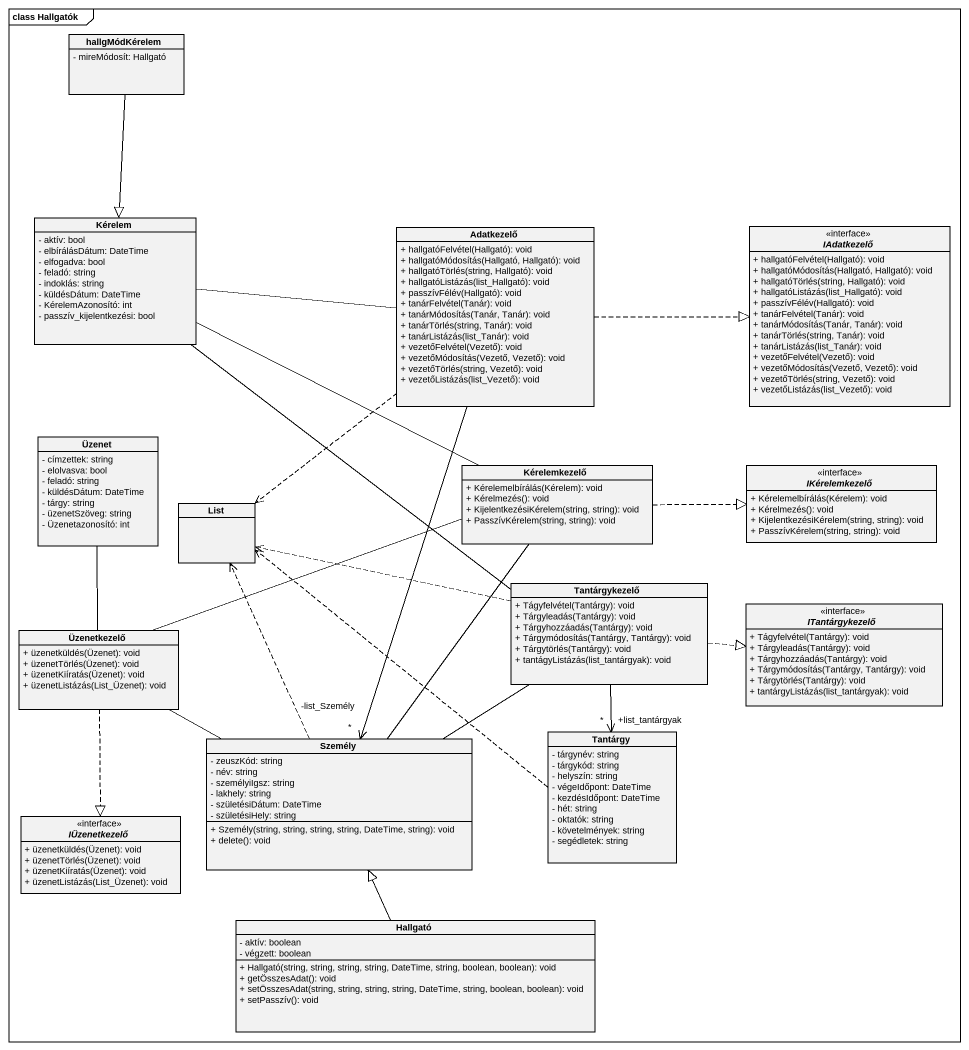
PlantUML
@startuml
mainframe class Hallgatók
hide circle
hide empty members
skinparam classAttributeIconSize 0
class hallgMódKérelem {
  - mireMódosít: Hallgató
}
class Kérelem {
  - aktív: bool
  - elbírálásDátum: DateTime
  - elfogadva: bool
  - feladó: string
  - indoklás: string
  - küldésDátum: DateTime
  - KérelemAzonosító: int
  - passzív_kijelentkezési: bool
}
class Adatkezelő {
  + hallgatóFelvétel(Hallgató): void
  + hallgatóMódosítás(Hallgató, Hallgató): void
  + hallgatóTörlés(string, Hallgató): void
  + hallgatóListázás(list_Hallgató): void
  + passzívFélév(Hallgató): void
  + tanárFelvétel(Tanár): void
  + tanárMódosítás(Tanár, Tanár): void
  + tanárTörlés(string, Tanár): void
  + tanárListázás(list_Tanár): void
  + vezetőFelvétel(Vezető): void
  + vezetőMódosítás(Vezető, Vezető): void
  + vezetőTörlés(string, Vezető): void
  + vezetőListázás(list_Vezető): void
}
interface IAdatkezelő <<interface>> {
  + hallgatóFelvétel(Hallgató): void
  + hallgatóMódosítás(Hallgató, Hallgató): void
  + hallgatóTörlés(string, Hallgató): void
  + hallgatóListázás(list_Hallgató): void
  + passzívFélév(Hallgató): void
  + tanárFelvétel(Tanár): void
  + tanárMódosítás(Tanár, Tanár): void
  + tanárTörlés(string, Tanár): void
  + tanárListázás(list_Tanár): void
  + vezetőFelvétel(Vezető): void
  + vezetőMódosítás(Vezető, Vezető): void
  + vezetőTörlés(string, Vezető): void
  + vezetőListázás(list_Vezető): void
}
class Üzenet {
  - címzettek: string
  - elolvasva: bool
  - feladó: string
  - küldésDátum: DateTime
  - tárgy: string
  - üzenetSzöveg: string
  - Üzenetazonosító: int
}
class Kérelemkezelő {
  + Kérelemelbírálás(Kérelem): void
  + Kérelmezés(): void
  + KijelentkezésiKérelem(string, string): void
  + PasszívKérelem(string, string): void
}
interface IKérelemkezelő <<interface>> {
  + Kérelemelbírálás(Kérelem): void
  + Kérelmezés(): void
  + KijelentkezésiKérelem(string, string): void
  + PasszívKérelem(string, string): void
}
class List
class Tantárgykezelő {
  + Tágyfelvétel(Tantárgy): void
  + Tárgyleadás(Tantárgy): void
  + Tárgyhozzáadás(Tantárgy): void
  + Tárgymódosítás(Tantárgy, Tantárgy): void
  + Tárgytörlés(Tantárgy): void
  + tantágyListázás(list_tantárgyak): void
}
interface ITantárgykezelő <<interface>> {
  + Tágyfelvétel(Tantárgy): void
  + Tárgyleadás(Tantárgy): void
  + Tárgyhozzáadás(Tantárgy): void
  + Tárgymódosítás(Tantárgy, Tantárgy): void
  + Tárgytörlés(Tantárgy): void
  + tantárgyListázás(list_tantárgyak): void
}
class Üzenetkezelő {
  + üzenetküldés(Üzenet): void
  + üzenetTörlés(Üzenet): void
  + üzenetKiíratás(Üzenet): void
  + üzenetListázás(List_Üzenet): void
}
class Személy {
  - zeuszKód: string
  - név: string
  - személyiIgsz: string
  - lakhely: string
  - születésiDátum: DateTime
  - születésiHely: string
  + Személy(string, string, string, string, DateTime, string): void
  + delete(): void
}
class Tantárgy {
  - tárgynév: string
  - tárgykód: string
  - helyszín: string
  - végeIdőpont: DateTime
  - kezdésIdőpont: DateTime
  - hét: string
  - oktatók: string
  - követelmények: string
  - segédletek: string
}
interface IÜzenetkezelő <<interface>> {
  + üzenetküldés(Üzenet): void
  + üzenetTörlés(Üzenet): void
  + üzenetKiíratás(Üzenet): void
  + üzenetListázás(List_Üzenet): void
}
class Hallgató {
  - aktív: boolean
  - végzett: boolean
  + Hallgató(string, string, string, string, DateTime, string, boolean, boolean): void
  + getÖsszesAdat(): void
  + setÖsszesAdat(string, string, string, string, DateTime, string, boolean, boolean): void
  + setPasszív(): void
}
hallgMódKérelem --|> Kérelem
Kérelem -right- Adatkezelő
Kérelem -right- Kérelemkezelő
Kérelem -- Tantárgykezelő
Adatkezelő .right.|> IAdatkezelő
Adatkezelő ..> List
Adatkezelő --> "-list_Személy\n*" Személy
Kérelemkezelő .right.|> IKérelemkezelő
Kérelemkezelő -- Személy
Tantárgykezelő .left.> List
Tantárgykezelő .right.|> ITantárgykezelő
Tantárgykezelő -- Személy
Tantárgykezelő --> "+list_tantárgyak\n*" Tantárgy
Üzenetkezelő -up- Üzenet
Üzenetkezelő -right- Kérelemkezelő
Üzenetkezelő -right- Személy
Üzenetkezelő ..|> IÜzenetkezelő
Személy .up.> List
Tantárgy .up.> List
Hallgató -up-|> Személy
@enduml
